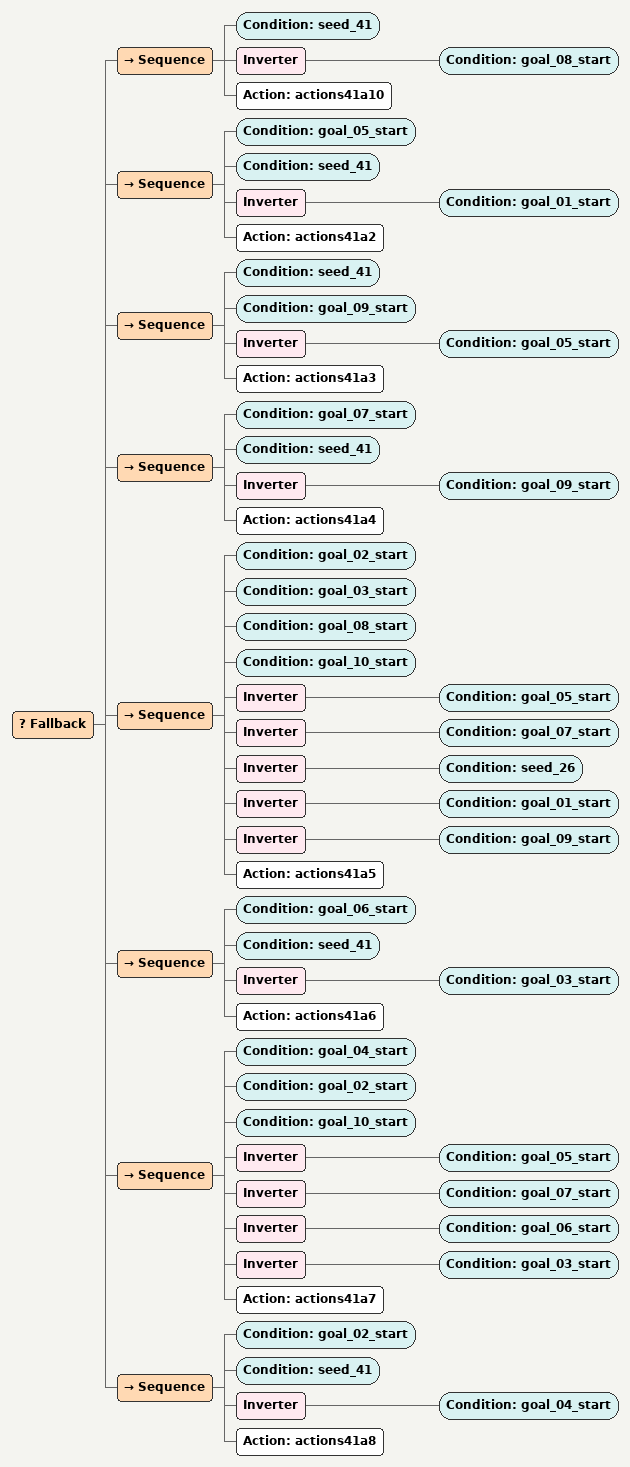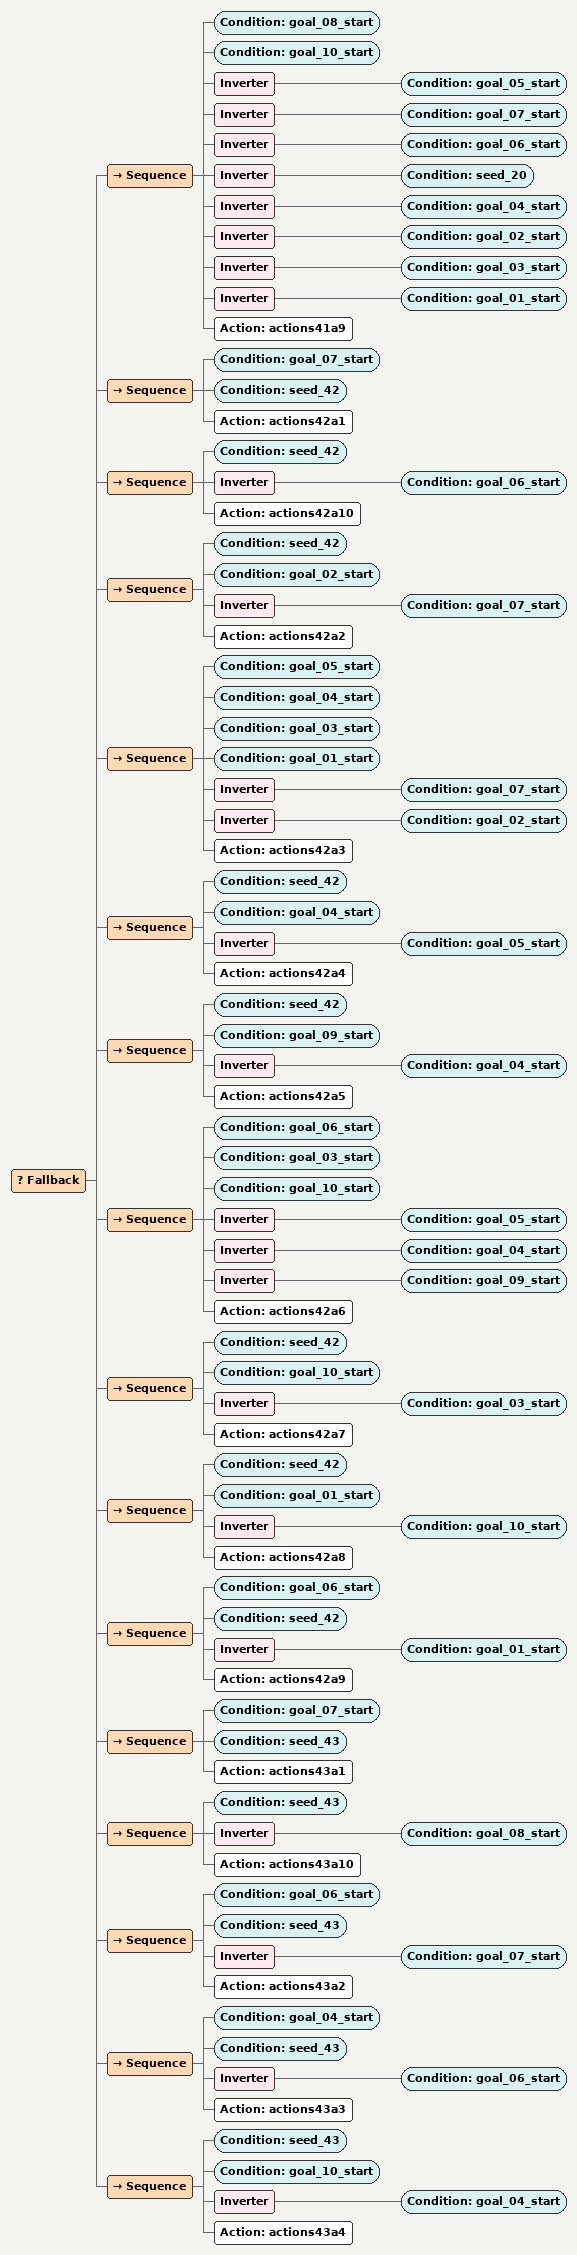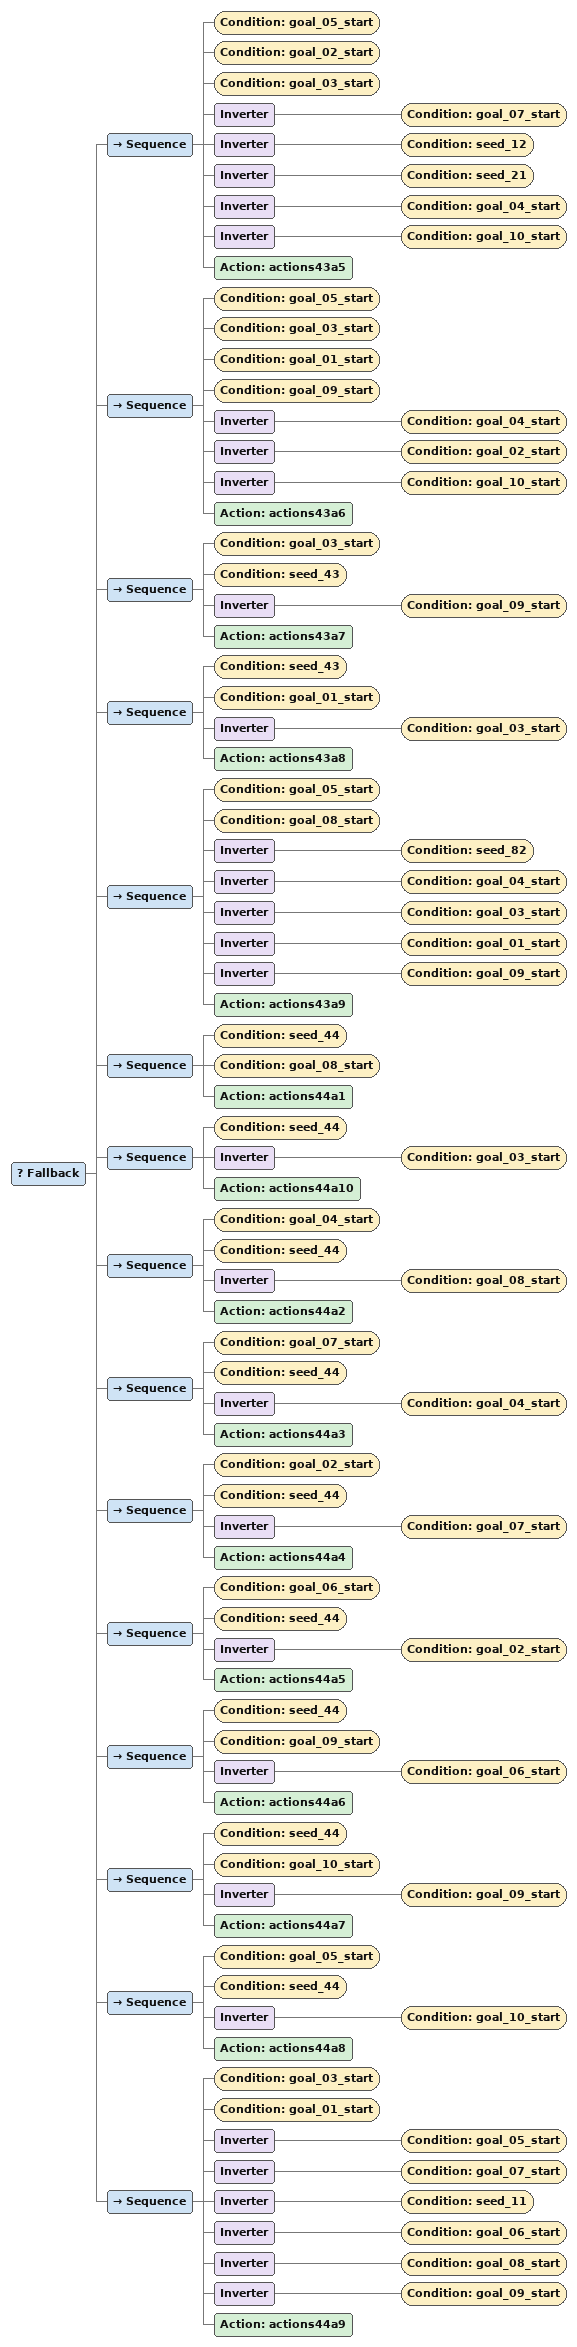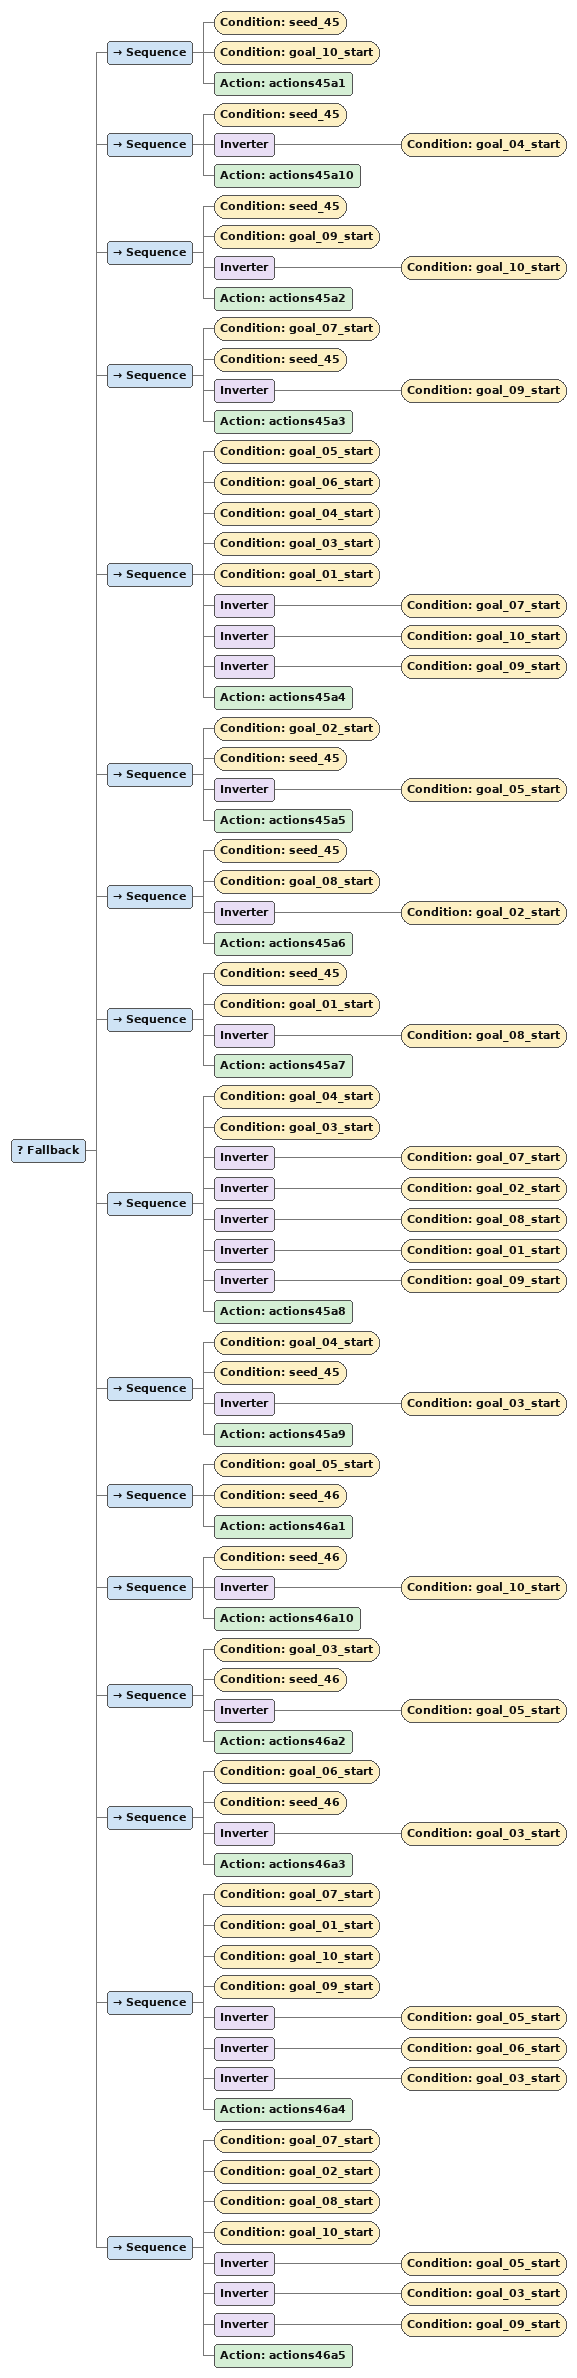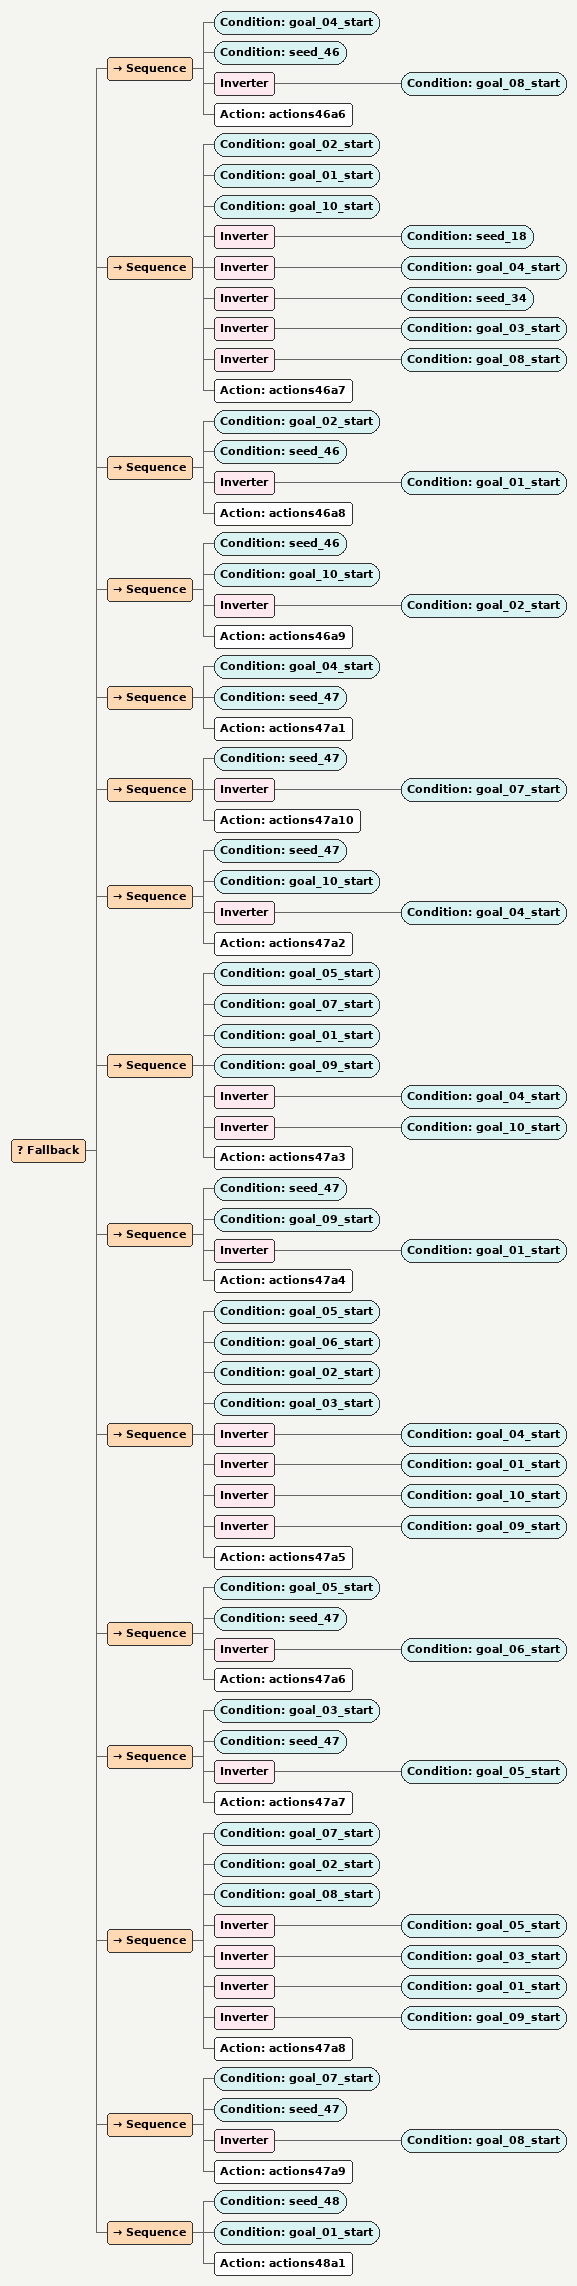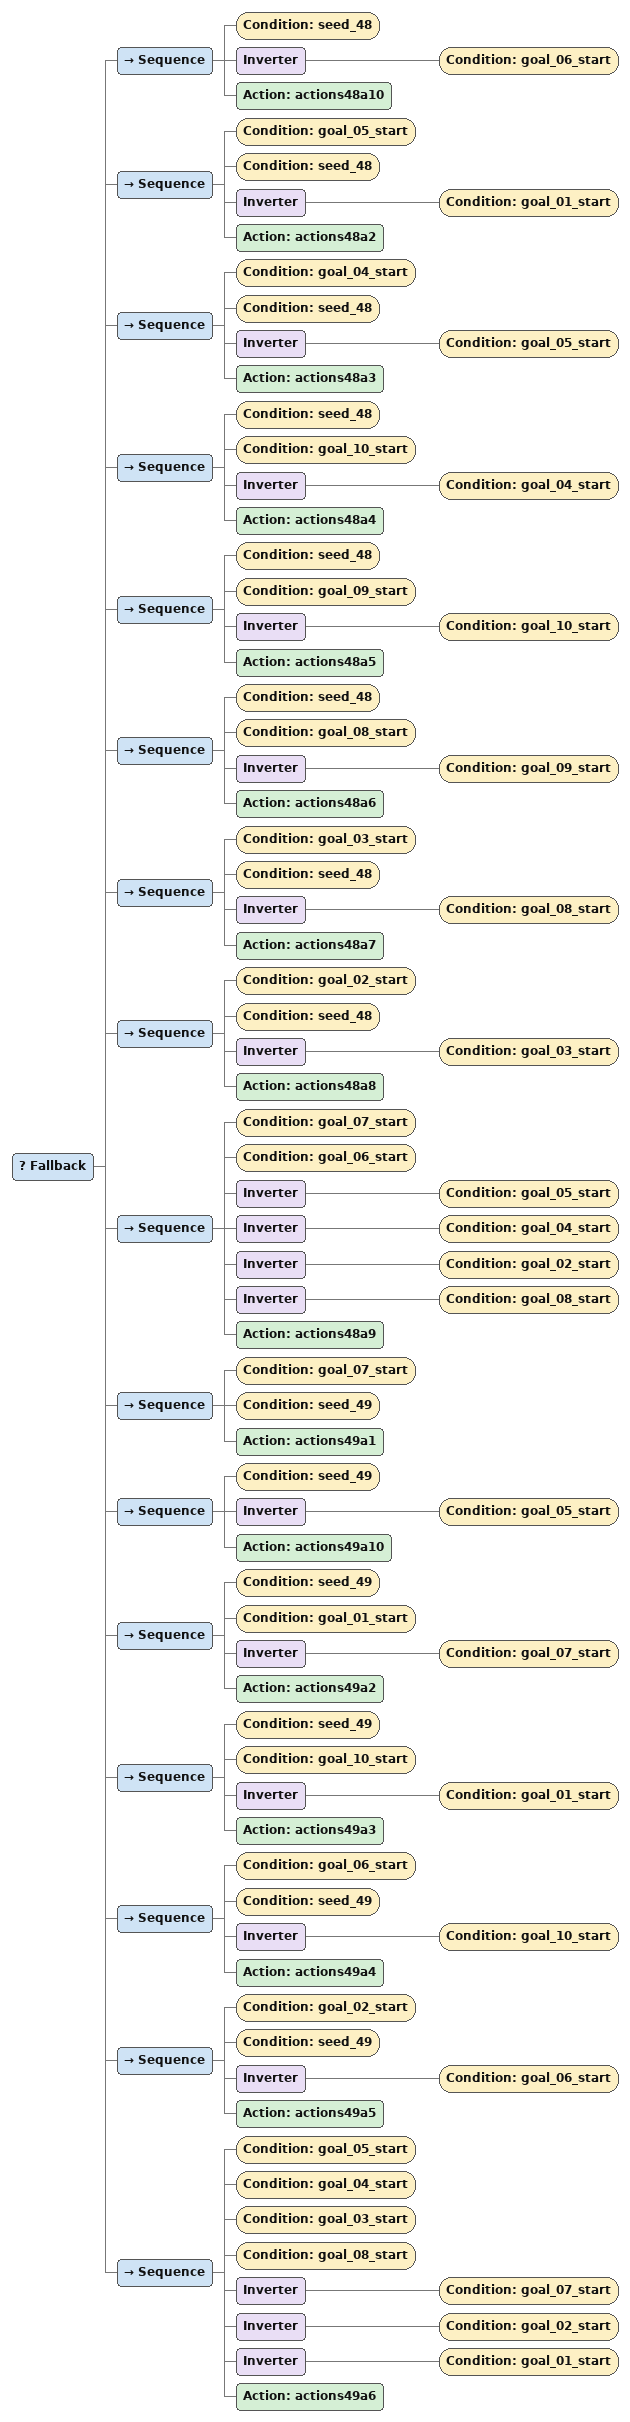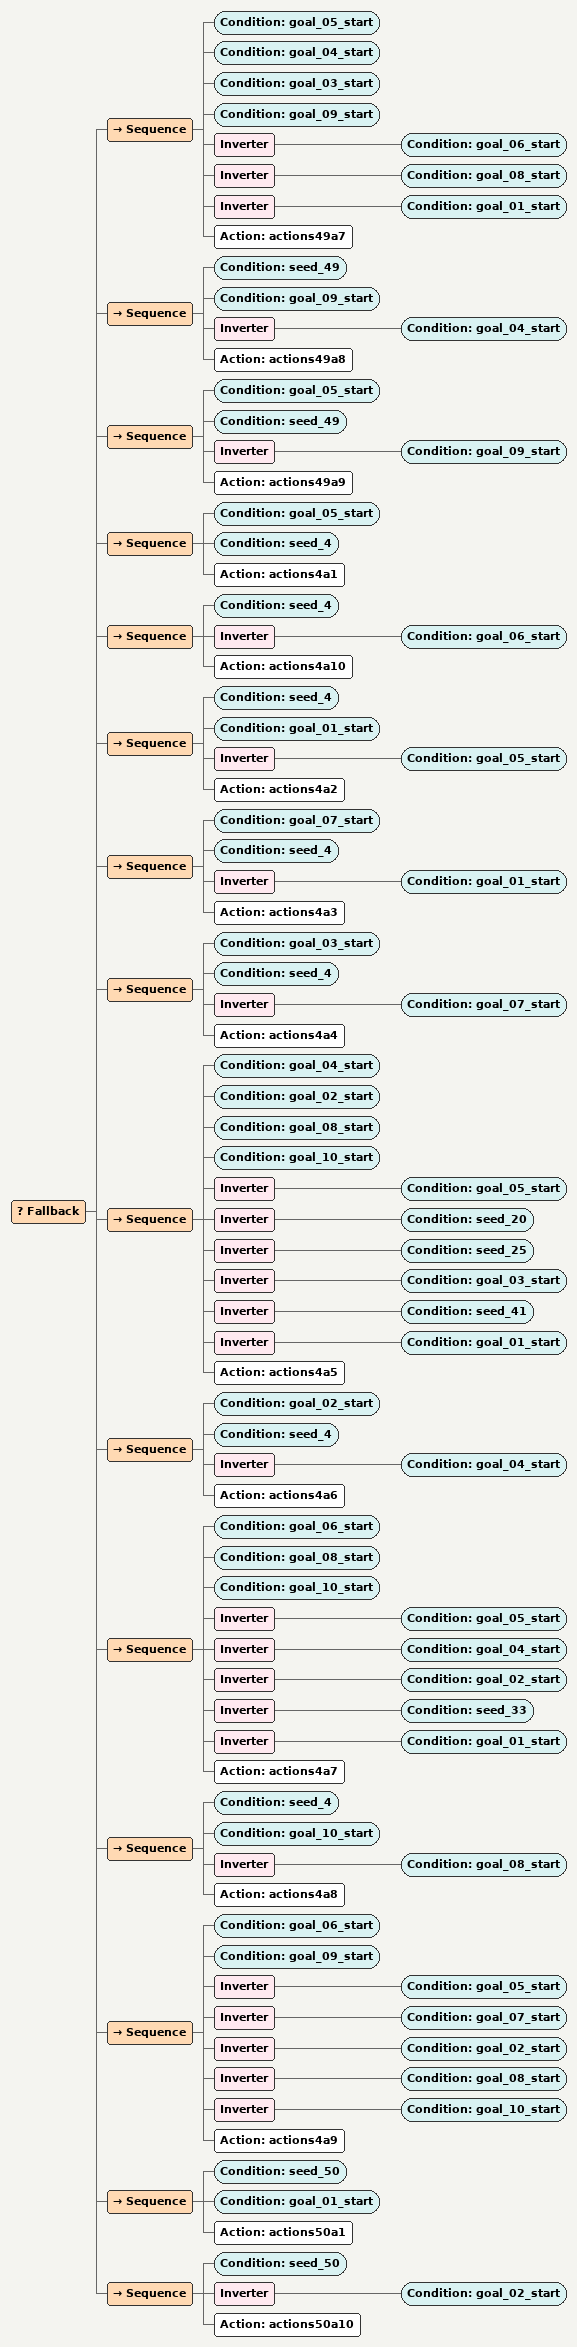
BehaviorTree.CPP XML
<Fallback>
      <Sequence>
        <Condition ID="seed_41"/>
        <Inverter>
          <Condition ID="goal_08_start"/>
        </Inverter>
        <Action ID="actions41a10"/>
      </Sequence>
      <Sequence>
        <Condition ID="goal_05_start"/>
        <Condition ID="seed_41"/>
        <Inverter>
          <Condition ID="goal_01_start"/>
        </Inverter>
        <Action ID="actions41a2"/>
      </Sequence>
      <Sequence>
        <Condition ID="seed_41"/>
        <Condition ID="goal_09_start"/>
        <Inverter>
          <Condition ID="goal_05_start"/>
        </Inverter>
        <Action ID="actions41a3"/>
      </Sequence>
      <Sequence>
        <Condition ID="goal_07_start"/>
        <Condition ID="seed_41"/>
        <Inverter>
          <Condition ID="goal_09_start"/>
        </Inverter>
        <Action ID="actions41a4"/>
      </Sequence>
      <Sequence>
        <Condition ID="goal_02_start"/>
        <Condition ID="goal_03_start"/>
        <Condition ID="goal_08_start"/>
        <Condition ID="goal_10_start"/>
        <Inverter>
          <Condition ID="goal_05_start"/>
        </Inverter>
        <Inverter>
          <Condition ID="goal_07_start"/>
        </Inverter>
        <Inverter>
          <Condition ID="seed_26"/>
        </Inverter>
        <Inverter>
          <Condition ID="goal_01_start"/>
        </Inverter>
        <Inverter>
          <Condition ID="goal_09_start"/>
        </Inverter>
        <Action ID="actions41a5"/>
      </Sequence>
      <Sequence>
        <Condition ID="goal_06_start"/>
        <Condition ID="seed_41"/>
        <Inverter>
          <Condition ID="goal_03_start"/>
        </Inverter>
        <Action ID="actions41a6"/>
      </Sequence>
      <Sequence>
        <Condition ID="goal_04_start"/>
        <Condition ID="goal_02_start"/>
        <Condition ID="goal_10_start"/>
        <Inverter>
          <Condition ID="goal_05_start"/>
        </Inverter>
        <Inverter>
          <Condition ID="goal_07_start"/>
        </Inverter>
        <Inverter>
          <Condition ID="goal_06_start"/>
        </Inverter>
        <Inverter>
          <Condition ID="goal_03_start"/>
        </Inverter>
        <Action ID="actions41a7"/>
      </Sequence>
      <Sequence>
        <Condition ID="goal_02_start"/>
        <Condition ID="seed_41"/>
        <Inverter>
          <Condition ID="goal_04_start"/>
        </Inverter>
        <Action ID="actions41a8"/>
      </Sequence>
</Fallback>

<Fallback>
      <Sequence>
        <Condition ID="goal_08_start"/>
        <Condition ID="goal_10_start"/>
        <Inverter>
          <Condition ID="goal_05_start"/>
        </Inverter>
        <Inverter>
          <Condition ID="goal_07_start"/>
        </Inverter>
        <Inverter>
          <Condition ID="goal_06_start"/>
        </Inverter>
        <Inverter>
          <Condition ID="seed_20"/>
        </Inverter>
        <Inverter>
          <Condition ID="goal_04_start"/>
        </Inverter>
        <Inverter>
          <Condition ID="goal_02_start"/>
        </Inverter>
        <Inverter>
          <Condition ID="goal_03_start"/>
        </Inverter>
        <Inverter>
          <Condition ID="goal_01_start"/>
        </Inverter>
        <Action ID="actions41a9"/>
      </Sequence>
      <Sequence>
        <Condition ID="goal_07_start"/>
        <Condition ID="seed_42"/>
        <Action ID="actions42a1"/>
      </Sequence>
      <Sequence>
        <Condition ID="seed_42"/>
        <Inverter>
          <Condition ID="goal_06_start"/>
        </Inverter>
        <Action ID="actions42a10"/>
      </Sequence>
      <Sequence>
        <Condition ID="seed_42"/>
        <Condition ID="goal_02_start"/>
        <Inverter>
          <Condition ID="goal_07_start"/>
        </Inverter>
        <Action ID="actions42a2"/>
      </Sequence>
      <Sequence>
        <Condition ID="goal_05_start"/>
        <Condition ID="goal_04_start"/>
        <Condition ID="goal_03_start"/>
        <Condition ID="goal_01_start"/>
        <Inverter>
          <Condition ID="goal_07_start"/>
        </Inverter>
        <Inverter>
          <Condition ID="goal_02_start"/>
        </Inverter>
        <Action ID="actions42a3"/>
      </Sequence>
      <Sequence>
        <Condition ID="seed_42"/>
        <Condition ID="goal_04_start"/>
        <Inverter>
          <Condition ID="goal_05_start"/>
        </Inverter>
        <Action ID="actions42a4"/>
      </Sequence>
      <Sequence>
        <Condition ID="seed_42"/>
        <Condition ID="goal_09_start"/>
        <Inverter>
          <Condition ID="goal_04_start"/>
        </Inverter>
        <Action ID="actions42a5"/>
      </Sequence>
      <Sequence>
        <Condition ID="goal_06_start"/>
        <Condition ID="goal_03_start"/>
        <Condition ID="goal_10_start"/>
        <Inverter>
          <Condition ID="goal_05_start"/>
        </Inverter>
        <Inverter>
          <Condition ID="goal_04_start"/>
        </Inverter>
        <Inverter>
          <Condition ID="goal_09_start"/>
        </Inverter>
        <Action ID="actions42a6"/>
      </Sequence>
      <Sequence>
        <Condition ID="seed_42"/>
        <Condition ID="goal_10_start"/>
        <Inverter>
          <Condition ID="goal_03_start"/>
        </Inverter>
        <Action ID="actions42a7"/>
      </Sequence>
      <Sequence>
        <Condition ID="seed_42"/>
        <Condition ID="goal_01_start"/>
        <Inverter>
          <Condition ID="goal_10_start"/>
        </Inverter>
        <Action ID="actions42a8"/>
      </Sequence>
      <Sequence>
        <Condition ID="goal_06_start"/>
        <Condition ID="seed_42"/>
        <Inverter>
          <Condition ID="goal_01_start"/>
        </Inverter>
        <Action ID="actions42a9"/>
      </Sequence>
      <Sequence>
        <Condition ID="goal_07_start"/>
        <Condition ID="seed_43"/>
        <Action ID="actions43a1"/>
      </Sequence>
      <Sequence>
        <Condition ID="seed_43"/>
        <Inverter>
          <Condition ID="goal_08_start"/>
        </Inverter>
        <Action ID="actions43a10"/>
      </Sequence>
      <Sequence>
        <Condition ID="goal_06_start"/>
        <Condition ID="seed_43"/>
        <Inverter>
          <Condition ID="goal_07_start"/>
        </Inverter>
        <Action ID="actions43a2"/>
      </Sequence>
      <Sequence>
        <Condition ID="goal_04_start"/>
        <Condition ID="seed_43"/>
        <Inverter>
          <Condition ID="goal_06_start"/>
        </Inverter>
        <Action ID="actions43a3"/>
      </Sequence>
      <Sequence>
        <Condition ID="seed_43"/>
        <Condition ID="goal_10_start"/>
        <Inverter>
          <Condition ID="goal_04_start"/>
        </Inverter>
        <Action ID="actions43a4"/>
      </Sequence>
</Fallback>

<Fallback>
      <Sequence>
        <Condition ID="goal_05_start"/>
        <Condition ID="goal_02_start"/>
        <Condition ID="goal_03_start"/>
        <Inverter>
          <Condition ID="goal_07_start"/>
        </Inverter>
        <Inverter>
          <Condition ID="seed_12"/>
        </Inverter>
        <Inverter>
          <Condition ID="seed_21"/>
        </Inverter>
        <Inverter>
          <Condition ID="goal_04_start"/>
        </Inverter>
        <Inverter>
          <Condition ID="goal_10_start"/>
        </Inverter>
        <Action ID="actions43a5"/>
      </Sequence>
      <Sequence>
        <Condition ID="goal_05_start"/>
        <Condition ID="goal_03_start"/>
        <Condition ID="goal_01_start"/>
        <Condition ID="goal_09_start"/>
        <Inverter>
          <Condition ID="goal_04_start"/>
        </Inverter>
        <Inverter>
          <Condition ID="goal_02_start"/>
        </Inverter>
        <Inverter>
          <Condition ID="goal_10_start"/>
        </Inverter>
        <Action ID="actions43a6"/>
      </Sequence>
      <Sequence>
        <Condition ID="goal_03_start"/>
        <Condition ID="seed_43"/>
        <Inverter>
          <Condition ID="goal_09_start"/>
        </Inverter>
        <Action ID="actions43a7"/>
      </Sequence>
      <Sequence>
        <Condition ID="seed_43"/>
        <Condition ID="goal_01_start"/>
        <Inverter>
          <Condition ID="goal_03_start"/>
        </Inverter>
        <Action ID="actions43a8"/>
      </Sequence>
      <Sequence>
        <Condition ID="goal_05_start"/>
        <Condition ID="goal_08_start"/>
        <Inverter>
          <Condition ID="seed_82"/>
        </Inverter>
        <Inverter>
          <Condition ID="goal_04_start"/>
        </Inverter>
        <Inverter>
          <Condition ID="goal_03_start"/>
        </Inverter>
        <Inverter>
          <Condition ID="goal_01_start"/>
        </Inverter>
        <Inverter>
          <Condition ID="goal_09_start"/>
        </Inverter>
        <Action ID="actions43a9"/>
      </Sequence>
      <Sequence>
        <Condition ID="seed_44"/>
        <Condition ID="goal_08_start"/>
        <Action ID="actions44a1"/>
      </Sequence>
      <Sequence>
        <Condition ID="seed_44"/>
        <Inverter>
          <Condition ID="goal_03_start"/>
        </Inverter>
        <Action ID="actions44a10"/>
      </Sequence>
      <Sequence>
        <Condition ID="goal_04_start"/>
        <Condition ID="seed_44"/>
        <Inverter>
          <Condition ID="goal_08_start"/>
        </Inverter>
        <Action ID="actions44a2"/>
      </Sequence>
      <Sequence>
        <Condition ID="goal_07_start"/>
        <Condition ID="seed_44"/>
        <Inverter>
          <Condition ID="goal_04_start"/>
        </Inverter>
        <Action ID="actions44a3"/>
      </Sequence>
      <Sequence>
        <Condition ID="goal_02_start"/>
        <Condition ID="seed_44"/>
        <Inverter>
          <Condition ID="goal_07_start"/>
        </Inverter>
        <Action ID="actions44a4"/>
      </Sequence>
      <Sequence>
        <Condition ID="goal_06_start"/>
        <Condition ID="seed_44"/>
        <Inverter>
          <Condition ID="goal_02_start"/>
        </Inverter>
        <Action ID="actions44a5"/>
      </Sequence>
      <Sequence>
        <Condition ID="seed_44"/>
        <Condition ID="goal_09_start"/>
        <Inverter>
          <Condition ID="goal_06_start"/>
        </Inverter>
        <Action ID="actions44a6"/>
      </Sequence>
      <Sequence>
        <Condition ID="seed_44"/>
        <Condition ID="goal_10_start"/>
        <Inverter>
          <Condition ID="goal_09_start"/>
        </Inverter>
        <Action ID="actions44a7"/>
      </Sequence>
      <Sequence>
        <Condition ID="goal_05_start"/>
        <Condition ID="seed_44"/>
        <Inverter>
          <Condition ID="goal_10_start"/>
        </Inverter>
        <Action ID="actions44a8"/>
      </Sequence>
      <Sequence>
        <Condition ID="goal_03_start"/>
        <Condition ID="goal_01_start"/>
        <Inverter>
          <Condition ID="goal_05_start"/>
        </Inverter>
        <Inverter>
          <Condition ID="goal_07_start"/>
        </Inverter>
        <Inverter>
          <Condition ID="seed_11"/>
        </Inverter>
        <Inverter>
          <Condition ID="goal_06_start"/>
        </Inverter>
        <Inverter>
          <Condition ID="goal_08_start"/>
        </Inverter>
        <Inverter>
          <Condition ID="goal_09_start"/>
        </Inverter>
        <Action ID="actions44a9"/>
      </Sequence>
</Fallback>

<Fallback>
      <Sequence>
        <Condition ID="seed_45"/>
        <Condition ID="goal_10_start"/>
        <Action ID="actions45a1"/>
      </Sequence>
      <Sequence>
        <Condition ID="seed_45"/>
        <Inverter>
          <Condition ID="goal_04_start"/>
        </Inverter>
        <Action ID="actions45a10"/>
      </Sequence>
      <Sequence>
        <Condition ID="seed_45"/>
        <Condition ID="goal_09_start"/>
        <Inverter>
          <Condition ID="goal_10_start"/>
        </Inverter>
        <Action ID="actions45a2"/>
      </Sequence>
      <Sequence>
        <Condition ID="goal_07_start"/>
        <Condition ID="seed_45"/>
        <Inverter>
          <Condition ID="goal_09_start"/>
        </Inverter>
        <Action ID="actions45a3"/>
      </Sequence>
      <Sequence>
        <Condition ID="goal_05_start"/>
        <Condition ID="goal_06_start"/>
        <Condition ID="goal_04_start"/>
        <Condition ID="goal_03_start"/>
        <Condition ID="goal_01_start"/>
        <Inverter>
          <Condition ID="goal_07_start"/>
        </Inverter>
        <Inverter>
          <Condition ID="goal_10_start"/>
        </Inverter>
        <Inverter>
          <Condition ID="goal_09_start"/>
        </Inverter>
        <Action ID="actions45a4"/>
      </Sequence>
      <Sequence>
        <Condition ID="goal_02_start"/>
        <Condition ID="seed_45"/>
        <Inverter>
          <Condition ID="goal_05_start"/>
        </Inverter>
        <Action ID="actions45a5"/>
      </Sequence>
      <Sequence>
        <Condition ID="seed_45"/>
        <Condition ID="goal_08_start"/>
        <Inverter>
          <Condition ID="goal_02_start"/>
        </Inverter>
        <Action ID="actions45a6"/>
      </Sequence>
      <Sequence>
        <Condition ID="seed_45"/>
        <Condition ID="goal_01_start"/>
        <Inverter>
          <Condition ID="goal_08_start"/>
        </Inverter>
        <Action ID="actions45a7"/>
      </Sequence>
      <Sequence>
        <Condition ID="goal_04_start"/>
        <Condition ID="goal_03_start"/>
        <Inverter>
          <Condition ID="goal_07_start"/>
        </Inverter>
        <Inverter>
          <Condition ID="goal_02_start"/>
        </Inverter>
        <Inverter>
          <Condition ID="goal_08_start"/>
        </Inverter>
        <Inverter>
          <Condition ID="goal_01_start"/>
        </Inverter>
        <Inverter>
          <Condition ID="goal_09_start"/>
        </Inverter>
        <Action ID="actions45a8"/>
      </Sequence>
      <Sequence>
        <Condition ID="goal_04_start"/>
        <Condition ID="seed_45"/>
        <Inverter>
          <Condition ID="goal_03_start"/>
        </Inverter>
        <Action ID="actions45a9"/>
      </Sequence>
      <Sequence>
        <Condition ID="goal_05_start"/>
        <Condition ID="seed_46"/>
        <Action ID="actions46a1"/>
      </Sequence>
      <Sequence>
        <Condition ID="seed_46"/>
        <Inverter>
          <Condition ID="goal_10_start"/>
        </Inverter>
        <Action ID="actions46a10"/>
      </Sequence>
      <Sequence>
        <Condition ID="goal_03_start"/>
        <Condition ID="seed_46"/>
        <Inverter>
          <Condition ID="goal_05_start"/>
        </Inverter>
        <Action ID="actions46a2"/>
      </Sequence>
      <Sequence>
        <Condition ID="goal_06_start"/>
        <Condition ID="seed_46"/>
        <Inverter>
          <Condition ID="goal_03_start"/>
        </Inverter>
        <Action ID="actions46a3"/>
      </Sequence>
      <Sequence>
        <Condition ID="goal_07_start"/>
        <Condition ID="goal_01_start"/>
        <Condition ID="goal_10_start"/>
        <Condition ID="goal_09_start"/>
        <Inverter>
          <Condition ID="goal_05_start"/>
        </Inverter>
        <Inverter>
          <Condition ID="goal_06_start"/>
        </Inverter>
        <Inverter>
          <Condition ID="goal_03_start"/>
        </Inverter>
        <Action ID="actions46a4"/>
      </Sequence>
      <Sequence>
        <Condition ID="goal_07_start"/>
        <Condition ID="goal_02_start"/>
        <Condition ID="goal_08_start"/>
        <Condition ID="goal_10_start"/>
        <Inverter>
          <Condition ID="goal_05_start"/>
        </Inverter>
        <Inverter>
          <Condition ID="goal_03_start"/>
        </Inverter>
        <Inverter>
          <Condition ID="goal_09_start"/>
        </Inverter>
        <Action ID="actions46a5"/>
      </Sequence>
</Fallback>

<Fallback>
      <Sequence>
        <Condition ID="goal_04_start"/>
        <Condition ID="seed_46"/>
        <Inverter>
          <Condition ID="goal_08_start"/>
        </Inverter>
        <Action ID="actions46a6"/>
      </Sequence>
      <Sequence>
        <Condition ID="goal_02_start"/>
        <Condition ID="goal_01_start"/>
        <Condition ID="goal_10_start"/>
        <Inverter>
          <Condition ID="seed_18"/>
        </Inverter>
        <Inverter>
          <Condition ID="goal_04_start"/>
        </Inverter>
        <Inverter>
          <Condition ID="seed_34"/>
        </Inverter>
        <Inverter>
          <Condition ID="goal_03_start"/>
        </Inverter>
        <Inverter>
          <Condition ID="goal_08_start"/>
        </Inverter>
        <Action ID="actions46a7"/>
      </Sequence>
      <Sequence>
        <Condition ID="goal_02_start"/>
        <Condition ID="seed_46"/>
        <Inverter>
          <Condition ID="goal_01_start"/>
        </Inverter>
        <Action ID="actions46a8"/>
      </Sequence>
      <Sequence>
        <Condition ID="seed_46"/>
        <Condition ID="goal_10_start"/>
        <Inverter>
          <Condition ID="goal_02_start"/>
        </Inverter>
        <Action ID="actions46a9"/>
      </Sequence>
      <Sequence>
        <Condition ID="goal_04_start"/>
        <Condition ID="seed_47"/>
        <Action ID="actions47a1"/>
      </Sequence>
      <Sequence>
        <Condition ID="seed_47"/>
        <Inverter>
          <Condition ID="goal_07_start"/>
        </Inverter>
        <Action ID="actions47a10"/>
      </Sequence>
      <Sequence>
        <Condition ID="seed_47"/>
        <Condition ID="goal_10_start"/>
        <Inverter>
          <Condition ID="goal_04_start"/>
        </Inverter>
        <Action ID="actions47a2"/>
      </Sequence>
      <Sequence>
        <Condition ID="goal_05_start"/>
        <Condition ID="goal_07_start"/>
        <Condition ID="goal_01_start"/>
        <Condition ID="goal_09_start"/>
        <Inverter>
          <Condition ID="goal_04_start"/>
        </Inverter>
        <Inverter>
          <Condition ID="goal_10_start"/>
        </Inverter>
        <Action ID="actions47a3"/>
      </Sequence>
      <Sequence>
        <Condition ID="seed_47"/>
        <Condition ID="goal_09_start"/>
        <Inverter>
          <Condition ID="goal_01_start"/>
        </Inverter>
        <Action ID="actions47a4"/>
      </Sequence>
      <Sequence>
        <Condition ID="goal_05_start"/>
        <Condition ID="goal_06_start"/>
        <Condition ID="goal_02_start"/>
        <Condition ID="goal_03_start"/>
        <Inverter>
          <Condition ID="goal_04_start"/>
        </Inverter>
        <Inverter>
          <Condition ID="goal_01_start"/>
        </Inverter>
        <Inverter>
          <Condition ID="goal_10_start"/>
        </Inverter>
        <Inverter>
          <Condition ID="goal_09_start"/>
        </Inverter>
        <Action ID="actions47a5"/>
      </Sequence>
      <Sequence>
        <Condition ID="goal_05_start"/>
        <Condition ID="seed_47"/>
        <Inverter>
          <Condition ID="goal_06_start"/>
        </Inverter>
        <Action ID="actions47a6"/>
      </Sequence>
      <Sequence>
        <Condition ID="goal_03_start"/>
        <Condition ID="seed_47"/>
        <Inverter>
          <Condition ID="goal_05_start"/>
        </Inverter>
        <Action ID="actions47a7"/>
      </Sequence>
      <Sequence>
        <Condition ID="goal_07_start"/>
        <Condition ID="goal_02_start"/>
        <Condition ID="goal_08_start"/>
        <Inverter>
          <Condition ID="goal_05_start"/>
        </Inverter>
        <Inverter>
          <Condition ID="goal_03_start"/>
        </Inverter>
        <Inverter>
          <Condition ID="goal_01_start"/>
        </Inverter>
        <Inverter>
          <Condition ID="goal_09_start"/>
        </Inverter>
        <Action ID="actions47a8"/>
      </Sequence>
      <Sequence>
        <Condition ID="goal_07_start"/>
        <Condition ID="seed_47"/>
        <Inverter>
          <Condition ID="goal_08_start"/>
        </Inverter>
        <Action ID="actions47a9"/>
      </Sequence>
      <Sequence>
        <Condition ID="seed_48"/>
        <Condition ID="goal_01_start"/>
        <Action ID="actions48a1"/>
      </Sequence>
</Fallback>

<Fallback>
      <Sequence>
        <Condition ID="seed_48"/>
        <Inverter>
          <Condition ID="goal_06_start"/>
        </Inverter>
        <Action ID="actions48a10"/>
      </Sequence>
      <Sequence>
        <Condition ID="goal_05_start"/>
        <Condition ID="seed_48"/>
        <Inverter>
          <Condition ID="goal_01_start"/>
        </Inverter>
        <Action ID="actions48a2"/>
      </Sequence>
      <Sequence>
        <Condition ID="goal_04_start"/>
        <Condition ID="seed_48"/>
        <Inverter>
          <Condition ID="goal_05_start"/>
        </Inverter>
        <Action ID="actions48a3"/>
      </Sequence>
      <Sequence>
        <Condition ID="seed_48"/>
        <Condition ID="goal_10_start"/>
        <Inverter>
          <Condition ID="goal_04_start"/>
        </Inverter>
        <Action ID="actions48a4"/>
      </Sequence>
      <Sequence>
        <Condition ID="seed_48"/>
        <Condition ID="goal_09_start"/>
        <Inverter>
          <Condition ID="goal_10_start"/>
        </Inverter>
        <Action ID="actions48a5"/>
      </Sequence>
      <Sequence>
        <Condition ID="seed_48"/>
        <Condition ID="goal_08_start"/>
        <Inverter>
          <Condition ID="goal_09_start"/>
        </Inverter>
        <Action ID="actions48a6"/>
      </Sequence>
      <Sequence>
        <Condition ID="goal_03_start"/>
        <Condition ID="seed_48"/>
        <Inverter>
          <Condition ID="goal_08_start"/>
        </Inverter>
        <Action ID="actions48a7"/>
      </Sequence>
      <Sequence>
        <Condition ID="goal_02_start"/>
        <Condition ID="seed_48"/>
        <Inverter>
          <Condition ID="goal_03_start"/>
        </Inverter>
        <Action ID="actions48a8"/>
      </Sequence>
      <Sequence>
        <Condition ID="goal_07_start"/>
        <Condition ID="goal_06_start"/>
        <Inverter>
          <Condition ID="goal_05_start"/>
        </Inverter>
        <Inverter>
          <Condition ID="goal_04_start"/>
        </Inverter>
        <Inverter>
          <Condition ID="goal_02_start"/>
        </Inverter>
        <Inverter>
          <Condition ID="goal_08_start"/>
        </Inverter>
        <Action ID="actions48a9"/>
      </Sequence>
      <Sequence>
        <Condition ID="goal_07_start"/>
        <Condition ID="seed_49"/>
        <Action ID="actions49a1"/>
      </Sequence>
      <Sequence>
        <Condition ID="seed_49"/>
        <Inverter>
          <Condition ID="goal_05_start"/>
        </Inverter>
        <Action ID="actions49a10"/>
      </Sequence>
      <Sequence>
        <Condition ID="seed_49"/>
        <Condition ID="goal_01_start"/>
        <Inverter>
          <Condition ID="goal_07_start"/>
        </Inverter>
        <Action ID="actions49a2"/>
      </Sequence>
      <Sequence>
        <Condition ID="seed_49"/>
        <Condition ID="goal_10_start"/>
        <Inverter>
          <Condition ID="goal_01_start"/>
        </Inverter>
        <Action ID="actions49a3"/>
      </Sequence>
      <Sequence>
        <Condition ID="goal_06_start"/>
        <Condition ID="seed_49"/>
        <Inverter>
          <Condition ID="goal_10_start"/>
        </Inverter>
        <Action ID="actions49a4"/>
      </Sequence>
      <Sequence>
        <Condition ID="goal_02_start"/>
        <Condition ID="seed_49"/>
        <Inverter>
          <Condition ID="goal_06_start"/>
        </Inverter>
        <Action ID="actions49a5"/>
      </Sequence>
      <Sequence>
        <Condition ID="goal_05_start"/>
        <Condition ID="goal_04_start"/>
        <Condition ID="goal_03_start"/>
        <Condition ID="goal_08_start"/>
        <Inverter>
          <Condition ID="goal_07_start"/>
        </Inverter>
        <Inverter>
          <Condition ID="goal_02_start"/>
        </Inverter>
        <Inverter>
          <Condition ID="goal_01_start"/>
        </Inverter>
        <Action ID="actions49a6"/>
      </Sequence>
</Fallback>

<Fallback>
      <Sequence>
        <Condition ID="goal_05_start"/>
        <Condition ID="goal_04_start"/>
        <Condition ID="goal_03_start"/>
        <Condition ID="goal_09_start"/>
        <Inverter>
          <Condition ID="goal_06_start"/>
        </Inverter>
        <Inverter>
          <Condition ID="goal_08_start"/>
        </Inverter>
        <Inverter>
          <Condition ID="goal_01_start"/>
        </Inverter>
        <Action ID="actions49a7"/>
      </Sequence>
      <Sequence>
        <Condition ID="seed_49"/>
        <Condition ID="goal_09_start"/>
        <Inverter>
          <Condition ID="goal_04_start"/>
        </Inverter>
        <Action ID="actions49a8"/>
      </Sequence>
      <Sequence>
        <Condition ID="goal_05_start"/>
        <Condition ID="seed_49"/>
        <Inverter>
          <Condition ID="goal_09_start"/>
        </Inverter>
        <Action ID="actions49a9"/>
      </Sequence>
      <Sequence>
        <Condition ID="goal_05_start"/>
        <Condition ID="seed_4"/>
        <Action ID="actions4a1"/>
      </Sequence>
      <Sequence>
        <Condition ID="seed_4"/>
        <Inverter>
          <Condition ID="goal_06_start"/>
        </Inverter>
        <Action ID="actions4a10"/>
      </Sequence>
      <Sequence>
        <Condition ID="seed_4"/>
        <Condition ID="goal_01_start"/>
        <Inverter>
          <Condition ID="goal_05_start"/>
        </Inverter>
        <Action ID="actions4a2"/>
      </Sequence>
      <Sequence>
        <Condition ID="goal_07_start"/>
        <Condition ID="seed_4"/>
        <Inverter>
          <Condition ID="goal_01_start"/>
        </Inverter>
        <Action ID="actions4a3"/>
      </Sequence>
      <Sequence>
        <Condition ID="goal_03_start"/>
        <Condition ID="seed_4"/>
        <Inverter>
          <Condition ID="goal_07_start"/>
        </Inverter>
        <Action ID="actions4a4"/>
      </Sequence>
      <Sequence>
        <Condition ID="goal_04_start"/>
        <Condition ID="goal_02_start"/>
        <Condition ID="goal_08_start"/>
        <Condition ID="goal_10_start"/>
        <Inverter>
          <Condition ID="goal_05_start"/>
        </Inverter>
        <Inverter>
          <Condition ID="seed_20"/>
        </Inverter>
        <Inverter>
          <Condition ID="seed_25"/>
        </Inverter>
        <Inverter>
          <Condition ID="goal_03_start"/>
        </Inverter>
        <Inverter>
          <Condition ID="seed_41"/>
        </Inverter>
        <Inverter>
          <Condition ID="goal_01_start"/>
        </Inverter>
        <Action ID="actions4a5"/>
      </Sequence>
      <Sequence>
        <Condition ID="goal_02_start"/>
        <Condition ID="seed_4"/>
        <Inverter>
          <Condition ID="goal_04_start"/>
        </Inverter>
        <Action ID="actions4a6"/>
      </Sequence>
      <Sequence>
        <Condition ID="goal_06_start"/>
        <Condition ID="goal_08_start"/>
        <Condition ID="goal_10_start"/>
        <Inverter>
          <Condition ID="goal_05_start"/>
        </Inverter>
        <Inverter>
          <Condition ID="goal_04_start"/>
        </Inverter>
        <Inverter>
          <Condition ID="goal_02_start"/>
        </Inverter>
        <Inverter>
          <Condition ID="seed_33"/>
        </Inverter>
        <Inverter>
          <Condition ID="goal_01_start"/>
        </Inverter>
        <Action ID="actions4a7"/>
      </Sequence>
      <Sequence>
        <Condition ID="seed_4"/>
        <Condition ID="goal_10_start"/>
        <Inverter>
          <Condition ID="goal_08_start"/>
        </Inverter>
        <Action ID="actions4a8"/>
      </Sequence>
      <Sequence>
        <Condition ID="goal_06_start"/>
        <Condition ID="goal_09_start"/>
        <Inverter>
          <Condition ID="goal_05_start"/>
        </Inverter>
        <Inverter>
          <Condition ID="goal_07_start"/>
        </Inverter>
        <Inverter>
          <Condition ID="goal_02_start"/>
        </Inverter>
        <Inverter>
          <Condition ID="goal_08_start"/>
        </Inverter>
        <Inverter>
          <Condition ID="goal_10_start"/>
        </Inverter>
        <Action ID="actions4a9"/>
      </Sequence>
      <Sequence>
        <Condition ID="seed_50"/>
        <Condition ID="goal_01_start"/>
        <Action ID="actions50a1"/>
      </Sequence>
      <Sequence>
        <Condition ID="seed_50"/>
        <Inverter>
          <Condition ID="goal_02_start"/>
        </Inverter>
        <Action ID="actions50a10"/>
      </Sequence>
</Fallback>
